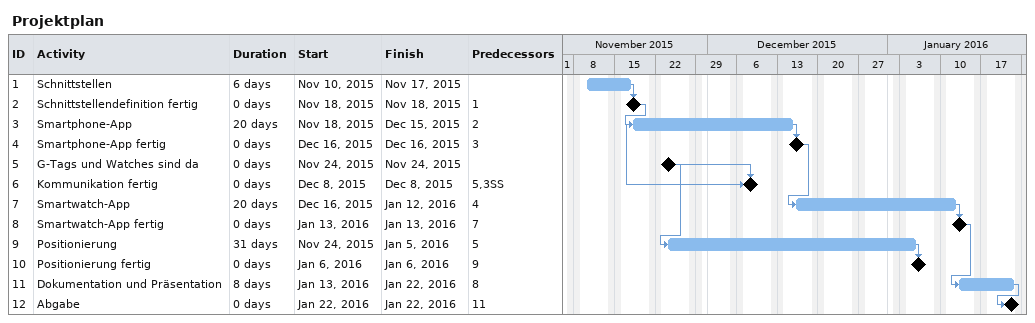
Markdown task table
Projektplan

| ID | Task | Duration | Start | Finish | Predecessors |
|---|---|---|---|---|---|
| 1 | Schnittstellen | 6d | 2015-11-10 | 2015-11-17 |  |
| 2 | Schnittstellendefinition fertig | 0d | 2015-11-18 | 2015-11-18 | 1 |
| 3 | Smartphone-App | 20d | 2015-11-18 | 2015-12-15 | 2 |
| 4 | Smartphone-App fertig | 0d | 2015-12-16 | 2015-12-16 | 3 |
| 5 | G-Tags und Watches sind da | 0d | 2015-11-24 | 2015-11-24 |  |
| 6 | Kommunikation fertig | 0d | 2015-12-08 | 2015-12-08 | 5, 3SS |
| 7 | Smartwatch-App | 20d | 2015-12-16 | 2016-01-12 | 4 |
| 8 | Smartwatch-App fertig | 0d | 2016-01-13 | 2016-01-13 | 7 |
| 9 | Positionierung | 31d | 2015-11-24 | 2016-01-05 | 5 |
| 10 | Positionierung fertig | 0d | 2016-01-06 | 2016-01-06 | 9 |
| 11 | Dokumentation und Präsentation | 8d | 2016-01-13 | 2016-01-22 | 8 |
| 12 | Abgabe | 0d | 2016-01-22 | 2016-01-22 | 11 |
